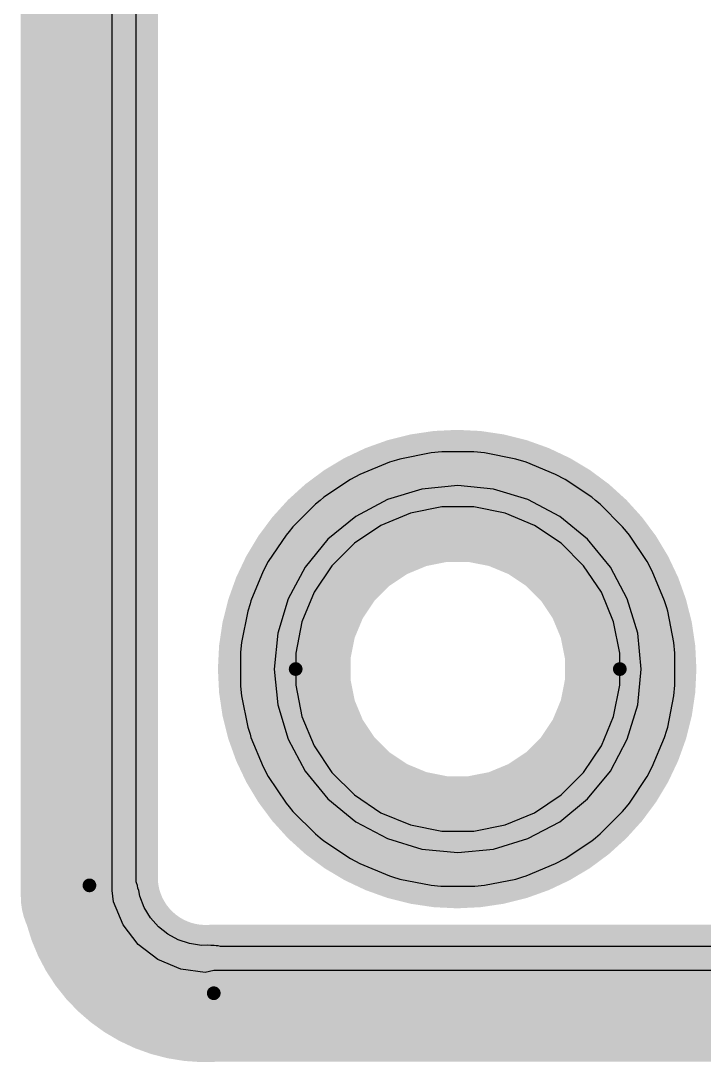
# Model space of a CAD drawing. Header units: inches. Extents: x -0.16 to 1.47, y -0.24 to 2.31.
# Drawn here: x -0.1592 to 0.0898, y -0.1432 to 0.2362 of the extents above; entities that cross this region are included whole.
import ezdxf

# ---------------------------------------------------------------- set-up
doc = ezdxf.new("R2010")
doc.units = ezdxf.units.IN
doc.header["$MEASUREMENT"] = 0
for name, color, linetype in [('Bottom Layer', 5, 'Continuous'), ('Bottom Overlay', 54, 'Continuous'), ('GND', 76, 'Continuous'), ('Keep-Out Layer', 6, 'Continuous'), ('Multi-Layer', 9, 'Continuous'), ('POWER', 16, 'Continuous'), ('Top Layer', 1, 'Continuous'), ('Top Overlay', 2, 'Continuous')]:
    doc.layers.add(name, color=color, linetype=linetype)

msp = doc.modelspace()

# ---------------------------------------------------------------- linework, layer by layer
at = {"layer": 'Bottom Layer'}
for p, q in [((-0.12597, -0.0807), (-0.12597, 2.06026)), ((-0.01305, 0.06559), (-0.02559, 0.06179)), ((0, 0.06688), (-0.01305, 0.06559)), ((0.01305, 0.06559), (0, 0.06688)), ((0.02559, 0.06179), (0.01305, 0.06559)), ((-0.02559, 0.06179), (-0.03715, 0.05561)), ((0.03715, 0.05561), (0.02559, 0.06179)), ((-0.03715, 0.05561), (-0.04729, 0.04729)), ((0.04729, 0.04729), (0.03715, 0.05561)), ((-0.04729, 0.04729), (-0.05561, 0.03715)), ((0.05561, 0.03715), (0.04729, 0.04729)), ((-0.05561, 0.03715), (-0.06179, 0.02559)), ((0.06179, 0.02559), (0.05561, 0.03715)), ((-0.06179, 0.02559), (-0.06559, 0.01305)), ((0.06559, 0.01305), (0.06179, 0.02559)), ((-0.06559, 0.01305), (-0.06688, 0)), ((0.06688, 0), (0.06559, 0.01305)), ((-0.06688, 0), (-0.06559, -0.01305)), ((0.06559, -0.01305), (0.06688, 0)), ((-0.06559, -0.01305), (-0.06179, -0.02559)), ((0.06179, -0.02559), (0.06559, -0.01305)), ((-0.06179, -0.02559), (-0.05561, -0.03715)), ((0.05561, -0.03715), (0.06179, -0.02559)), ((-0.05561, -0.03715), (-0.04729, -0.04729)), ((0.04729, -0.04729), (0.05561, -0.03715)), ((-0.04729, -0.04729), (-0.03715, -0.05561)), ((0.03715, -0.05561), (0.04729, -0.04729)), ((-0.03715, -0.05561), (-0.02559, -0.06179)), ((0.02559, -0.06179), (0.03715, -0.05561)), ((-0.02559, -0.06179), (-0.01305, -0.06559)), ((0.01305, -0.06559), (0.02559, -0.06179)), ((-0.01305, -0.06559), (0, -0.06688)), ((0, -0.06688), (0.01305, -0.06559)), ((-0.12543, -0.0848), (-0.12597, -0.0807)), ((-0.12197, -0.09317), (-0.12543, -0.0848)), ((-0.11645, -0.10036), (-0.12197, -0.09317)), ((-0.10926, -0.10587), (-0.11645, -0.10036)), ((-0.10089, -0.10934), (-0.10926, -0.10587)), ((-0.09205, -0.11051), (-0.10089, -0.10934)), ((-0.08891, -0.10988), (-0.09205, -0.11051)), ((1.23619, -0.10988), (-0.08891, -0.10988))]:
    msp.add_line(p, q, dxfattribs=at)
at = {"layer": 'Bottom Overlay', "const_width": 0.05}
for points in [[(-0.13421, -0.08202), (-0.13421, 2.07388)], [(-0.13421, -0.08202), (-0.13421, 2.07388)], [(-0.08891, -0.11812), (1.23619, -0.11812)], [(-0.08891, -0.11812), (1.23619, -0.11812)]]:
    msp.add_lwpolyline(points, dxfattribs=at)
at = {"layer": 'Bottom Overlay'}
for points, const_width in [([(0.07947, -0.00001, 1), (-0.07989, -0.00001, 1)], 0.015), ([(-0.08364, -0.00001, 1), (-0.07614, -0.00001, 1)], 0.0075), ([(0.07572, -0.00001, 1), (0.08322, -0.00001, 1)], 0.0075), ([(-0.14671, -0.07884, 1), (-0.12171, -0.07884, 1)], 0.025), ([(-0.14671, -0.07884, 1), (-0.12171, -0.07884, 1)], 0.025), ([(-0.14671, -0.08202, 1), (-0.12171, -0.08202, 1)], 0.025), ([(-0.14671, -0.08202, 1), (-0.12171, -0.08202, 1)], 0.025), ([(-0.10141, -0.11812, 1), (-0.07641, -0.11812, 1)], 0.025), ([(-0.10141, -0.11812, 1), (-0.07641, -0.11812, 1)], 0.025), ([(-0.10141, -0.11814, 1), (-0.07641, -0.11814, 1)], 0.025), ([(-0.10141, -0.11814, 1), (-0.07641, -0.11814, 1)], 0.025)]:
    msp.add_lwpolyline(points, format="xyb", close=True, dxfattribs=dict(at, const_width=const_width))
at = {"layer": 'Bottom Overlay', "const_width": 0.05}
msp.add_lwpolyline([(-0.08891, -0.11814, -0.414214), (-0.13421, -0.07884)], format="xyb", dxfattribs=at)
msp.add_lwpolyline([(-0.08891, -0.11814, -0.414214), (-0.13421, -0.07884)], format="xyb", dxfattribs=at)
at = {"layer": 'GND'}
for p, q in [((-0.11721, -0.07753), (-0.11721, 2.0721)), ((-0.02229, 0.07615), (-0.02492, 0.07535)), ((-0.02115, 0.0765), (-0.02229, 0.07615)), ((-0.00974, 0.07877), (-0.02115, 0.0765)), ((-0.00582, 0.07915), (-0.00974, 0.07877)), ((0.00582, 0.07915), (-0.00582, 0.07915)), ((-0.00582, 0.07915), (-0.00582, 0.07915)), ((-0.00582, 0.07915), (-0.00582, 0.07915)), ((0.00974, 0.07877), (0.00582, 0.07915)), ((0.00582, 0.07915), (0.00582, 0.07915)), ((0.00582, 0.07915), (0.00582, 0.07915)), ((0.02115, 0.0765), (0.00974, 0.07877)), ((0.02492, 0.07535), (0.02115, 0.0765)), ((-0.02492, 0.07535), (-0.03566, 0.0709)), ((0.03566, 0.0709), (0.02492, 0.07535)), ((-0.03914, 0.06904), (-0.04881, 0.06258)), ((-0.03566, 0.0709), (-0.03914, 0.06904)), ((0.03914, 0.06904), (0.03566, 0.0709)), ((0.04881, 0.06258), (0.03914, 0.06904)), ((-0.05018, 0.06145), (-0.05186, 0.06008)), ((-0.04881, 0.06258), (-0.05018, 0.06145)), ((0.05018, 0.06145), (0.04881, 0.06258)), ((0.05186, 0.06008), (0.05018, 0.06145)), ((-0.05186, 0.06008), (-0.06008, 0.05186)), ((0.06008, 0.05186), (0.05186, 0.06008)), ((-0.06145, 0.05018), (-0.06258, 0.04881)), ((-0.06008, 0.05186), (-0.06145, 0.05018)), ((0.06145, 0.05018), (0.06008, 0.05186)), ((0.06258, 0.04881), (0.06145, 0.05018)), ((-0.06258, 0.04881), (-0.06904, 0.03914)), ((0.06904, 0.03914), (0.06258, 0.04881)), ((-0.06904, 0.03914), (-0.0709, 0.03566)), ((0.0709, 0.03566), (0.06904, 0.03914)), ((-0.0709, 0.03566), (-0.07535, 0.02492)), ((0.07535, 0.02492), (0.0709, 0.03566)), ((-0.0757, 0.02377), (-0.0765, 0.02115)), ((-0.07535, 0.02492), (-0.0757, 0.02377)), ((0.07615, 0.02229), (0.07535, 0.02492)), ((-0.0765, 0.02115), (-0.07877, 0.00974)), ((0.0765, 0.02115), (0.07615, 0.02229)), ((0.07877, 0.00974), (0.0765, 0.02115)), ((-0.07877, 0.00974), (-0.07911, 0.0062)), ((0.07915, 0.00582), (0.07877, 0.00974)), ((-0.07911, 0.0062), (-0.07915, 0.00582)), ((-0.07915, 0.00582), (-0.07915, 0)), ((0.07915, 0), (0.07915, 0.00582)), ((0.07915, 0.00582), (0.07915, 0.00582)), ((0.07915, 0.00582), (0.07915, 0.00582)), ((-0.07915, 0), (-0.07915, -0.00582)), ((0.07915, -0.00582), (0.07915, 0)), ((-0.07915, -0.00582), (-0.07911, -0.0062)), ((-0.07911, -0.0062), (-0.07877, -0.00974)), ((0.07877, -0.00974), (0.07915, -0.00582)), ((0.07915, -0.00582), (0.07915, -0.00582)), ((0.07915, -0.00582), (0.07915, -0.00582)), ((-0.07877, -0.00974), (-0.0765, -0.02115)), ((0.0765, -0.02115), (0.07877, -0.00974)), ((-0.0765, -0.02115), (-0.0757, -0.02377)), ((0.07535, -0.02492), (0.07615, -0.02229)), ((0.07615, -0.02229), (0.0765, -0.02115)), ((-0.0757, -0.02377), (-0.07535, -0.02492)), ((-0.07535, -0.02492), (-0.0709, -0.03566)), ((0.0709, -0.03566), (0.07535, -0.02492)), ((-0.0709, -0.03566), (-0.06904, -0.03914)), ((0.06904, -0.03914), (0.0709, -0.03566)), ((-0.06904, -0.03914), (-0.06258, -0.04881)), ((0.06258, -0.04881), (0.06904, -0.03914)), ((-0.06258, -0.04881), (-0.06145, -0.05018)), ((0.06145, -0.05018), (0.06258, -0.04881)), ((-0.06145, -0.05018), (-0.06008, -0.05186)), ((-0.06008, -0.05186), (-0.05186, -0.06008)), ((0.05186, -0.06008), (0.06008, -0.05186)), ((0.06008, -0.05186), (0.06145, -0.05018)), ((-0.05186, -0.06008), (-0.05018, -0.06145)), ((0.05018, -0.06145), (0.05186, -0.06008)), ((-0.05018, -0.06145), (-0.04881, -0.06258)), ((-0.04881, -0.06258), (-0.03914, -0.06904)), ((0.03914, -0.06904), (0.04881, -0.06258)), ((0.04881, -0.06258), (0.05018, -0.06145)), ((-0.03914, -0.06904), (-0.03566, -0.0709)), ((-0.03566, -0.0709), (-0.02492, -0.07535)), ((0.02492, -0.07535), (0.03566, -0.0709)), ((0.03566, -0.0709), (0.03914, -0.06904)), ((-0.02492, -0.07535), (-0.02377, -0.0757)), ((-0.02377, -0.0757), (-0.02115, -0.0765)), ((0.02115, -0.0765), (0.02377, -0.0757)), ((0.02377, -0.0757), (0.02492, -0.07535)), ((-0.11709, -0.0779), (-0.11721, -0.07753)), ((-0.11669, -0.0789), (-0.11709, -0.0779)), ((-0.11652, -0.07979), (-0.11669, -0.0789)), ((-0.02115, -0.0765), (-0.00974, -0.07877)), ((-0.00974, -0.07877), (-0.0062, -0.07911)), ((-0.0062, -0.07911), (-0.00582, -0.07915)), ((-0.00582, -0.07915), (0.00582, -0.07915)), ((0.00582, -0.07915), (0.0062, -0.07911)), ((0.0062, -0.07911), (0.00974, -0.07877)), ((0.00974, -0.07877), (0.02115, -0.0765)), ((-0.11626, -0.08065), (-0.11652, -0.07979)), ((-0.11584, -0.0828), (-0.11626, -0.08065)), ((-0.11425, -0.08687), (-0.11584, -0.0828)), ((-0.11198, -0.0906), (-0.11425, -0.08687)), ((-0.10909, -0.09388), (-0.11198, -0.0906)), ((-0.10567, -0.0966), (-0.10909, -0.09388)), ((-0.10183, -0.09868), (-0.10567, -0.0966)), ((-0.09769, -0.10006), (-0.10183, -0.09868)), ((-0.09336, -0.1007), (-0.09769, -0.10006)), ((-0.09118, -0.10063), (-0.09336, -0.1007)), ((-0.08998, -0.10072), (-0.09118, -0.10063)), ((-0.08878, -0.10071), (-0.08998, -0.10072)), ((-0.08802, -0.10085), (-0.08878, -0.10071)), ((-0.08725, -0.1009), (-0.08802, -0.10085)), ((-0.08646, -0.10112), (-0.08725, -0.1009)), ((1.23235, -0.10112), (-0.08646, -0.10112))]:
    msp.add_line(p, q, dxfattribs=at)
at = {"layer": 'GND', "const_width": 0.04}
for points in [[(-0.13731, -0.08202), (-0.13731, 2.07388)], [(-0.02797, 0.05233), (-0.01723, 0.05679)], [(-0.01723, 0.05679), (-0.00582, 0.05906)], [(-0.00582, 0.05906), (0.00582, 0.05906)], [(0.00582, 0.05906), (0.01723, 0.05679)], [(0.01723, 0.05679), (0.02797, 0.05233)], [(-0.03765, 0.04587), (-0.02797, 0.05233)], [(0.02797, 0.05233), (0.03765, 0.04587)], [(-0.04587, 0.03765), (-0.03765, 0.04587)], [(0.03765, 0.04587), (0.04587, 0.03765)], [(-0.05233, 0.02797), (-0.04587, 0.03765)], [(0.04587, 0.03765), (0.05233, 0.02797)], [(-0.05679, 0.01723), (-0.05233, 0.02797)], [(0.05233, 0.02797), (0.05679, 0.01723)], [(-0.05906, 0.00582), (-0.05679, 0.01723)], [(0.05679, 0.01723), (0.05906, 0.00582)], [(-0.05906, 0), (-0.05906, 0.00582)], [(0.05906, 0), (0.05906, 0.00582)], [(-0.05906, -0.00582), (-0.05906, 0)], [(0.05906, -0.00582), (0.05906, 0)], [(-0.05906, -0.00582), (-0.05679, -0.01723)], [(0.05679, -0.01723), (0.05906, -0.00582)], [(-0.05679, -0.01723), (-0.05233, -0.02797)], [(0.05233, -0.02797), (0.05679, -0.01723)], [(-0.05233, -0.02797), (-0.04587, -0.03765)], [(0.04587, -0.03765), (0.05233, -0.02797)], [(-0.04587, -0.03765), (-0.03765, -0.04587)], [(0.03765, -0.04587), (0.04587, -0.03765)], [(-0.03765, -0.04587), (-0.02797, -0.05233)], [(0.02797, -0.05233), (0.03765, -0.04587)], [(-0.02797, -0.05233), (-0.01723, -0.05679)], [(0.01723, -0.05679), (0.02797, -0.05233)], [(-0.01723, -0.05679), (-0.00582, -0.05906)], [(0.00582, -0.05906), (0.01723, -0.05679)], [(-0.00582, -0.05906), (0.00582, -0.05906)], [(-0.13731, -0.08202), (-0.13597, -0.08456)], [(-0.13597, -0.08456), (-0.1352, -0.08844)], [(-0.1352, -0.08844), (-0.13233, -0.09581)], [(-0.13233, -0.09581), (-0.12822, -0.10256)], [(-0.12822, -0.10256), (-0.12299, -0.10849)], [(-0.12299, -0.10849), (-0.11681, -0.11342)], [(-0.11681, -0.11342), (-0.10986, -0.11719)], [(-0.10986, -0.11719), (-0.10236, -0.11969)], [(-0.10236, -0.11969), (-0.09454, -0.12084)], [(-0.09454, -0.12084), (-0.09059, -0.12072)], [(-0.09059, -0.12072), (-0.08891, -0.12122)], [(-0.08891, -0.12122), (1.23619, -0.12122)]]:
    msp.add_lwpolyline(points, dxfattribs=at)
at = {"layer": 'GND', "const_width": 0.02}
for points in [[(-0.02723, 0.05679, 1), (-0.00723, 0.05679, 1)], [(-0.02723, 0.05679, 1), (-0.00723, 0.05679, 1)], [(-0.01582, 0.05906, 1), (0.00418, 0.05906, 1)], [(-0.01582, 0.05906, 1), (0.00418, 0.05906, 1)], [(-0.00418, 0.05906, 1), (0.01582, 0.05906, 1)], [(-0.00418, 0.05906, 1), (0.01582, 0.05906, 1)], [(0.00723, 0.05679, 1), (0.02723, 0.05679, 1)], [(0.00723, 0.05679, 1), (0.02723, 0.05679, 1)], [(-0.03797, 0.05233, 1), (-0.01797, 0.05233, 1)], [(-0.03797, 0.05233, 1), (-0.01797, 0.05233, 1)], [(0.01797, 0.05233, 1), (0.03797, 0.05233, 1)], [(0.01797, 0.05233, 1), (0.03797, 0.05233, 1)], [(-0.04765, 0.04587, 1), (-0.02765, 0.04587, 1)], [(-0.04765, 0.04587, 1), (-0.02765, 0.04587, 1)], [(0.02765, 0.04587, 1), (0.04765, 0.04587, 1)], [(0.02765, 0.04587, 1), (0.04765, 0.04587, 1)], [(-0.05587, 0.03765, 1), (-0.03587, 0.03765, 1)], [(-0.05587, 0.03765, 1), (-0.03587, 0.03765, 1)], [(0.03587, 0.03765, 1), (0.05587, 0.03765, 1)], [(0.03587, 0.03765, 1), (0.05587, 0.03765, 1)], [(-0.06233, 0.02797, 1), (-0.04233, 0.02797, 1)], [(-0.06233, 0.02797, 1), (-0.04233, 0.02797, 1)], [(0.04233, 0.02797, 1), (0.06233, 0.02797, 1)], [(0.04233, 0.02797, 1), (0.06233, 0.02797, 1)], [(-0.06679, 0.01723, 1), (-0.04679, 0.01723, 1)], [(-0.06679, 0.01723, 1), (-0.04679, 0.01723, 1)], [(0.04679, 0.01723, 1), (0.06679, 0.01723, 1)], [(0.04679, 0.01723, 1), (0.06679, 0.01723, 1)], [(-0.06906, 0.00582, 1), (-0.04906, 0.00582, 1)], [(-0.06906, 0.00582, 1), (-0.04906, 0.00582, 1)], [(0.04906, 0.00582, 1), (0.06906, 0.00582, 1)], [(0.04906, 0.00582, 1), (0.06906, 0.00582, 1)], [(-0.06906, 0, 1), (-0.04906, 0, 1)], [(-0.06906, 0, 1), (-0.04906, 0, 1)], [(0.04906, 0, 1), (0.06906, 0, 1)], [(0.04906, 0, 1), (0.06906, 0, 1)], [(-0.06906, -0.00582, 1), (-0.04906, -0.00582, 1)], [(-0.06906, -0.00582, 1), (-0.04906, -0.00582, 1)], [(0.04906, -0.00582, 1), (0.06906, -0.00582, 1)], [(0.04906, -0.00582, 1), (0.06906, -0.00582, 1)], [(-0.06679, -0.01723, 1), (-0.04679, -0.01723, 1)], [(-0.06679, -0.01723, 1), (-0.04679, -0.01723, 1)], [(0.04679, -0.01723, 1), (0.06679, -0.01723, 1)], [(0.04679, -0.01723, 1), (0.06679, -0.01723, 1)], [(-0.06233, -0.02797, 1), (-0.04233, -0.02797, 1)], [(-0.06233, -0.02797, 1), (-0.04233, -0.02797, 1)], [(0.04233, -0.02797, 1), (0.06233, -0.02797, 1)], [(0.04233, -0.02797, 1), (0.06233, -0.02797, 1)], [(-0.05587, -0.03765, 1), (-0.03587, -0.03765, 1)], [(-0.05587, -0.03765, 1), (-0.03587, -0.03765, 1)], [(0.03587, -0.03765, 1), (0.05587, -0.03765, 1)], [(0.03587, -0.03765, 1), (0.05587, -0.03765, 1)], [(-0.04765, -0.04587, 1), (-0.02765, -0.04587, 1)], [(-0.04765, -0.04587, 1), (-0.02765, -0.04587, 1)], [(0.02765, -0.04587, 1), (0.04765, -0.04587, 1)], [(0.02765, -0.04587, 1), (0.04765, -0.04587, 1)], [(-0.03797, -0.05233, 1), (-0.01797, -0.05233, 1)], [(-0.03797, -0.05233, 1), (-0.01797, -0.05233, 1)], [(0.01797, -0.05233, 1), (0.03797, -0.05233, 1)], [(0.01797, -0.05233, 1), (0.03797, -0.05233, 1)], [(-0.02723, -0.05679, 1), (-0.00723, -0.05679, 1)], [(-0.02723, -0.05679, 1), (-0.00723, -0.05679, 1)], [(0.00723, -0.05679, 1), (0.02723, -0.05679, 1)], [(0.00723, -0.05679, 1), (0.02723, -0.05679, 1)], [(-0.01582, -0.05906, 1), (0.00418, -0.05906, 1)], [(-0.01582, -0.05906, 1), (0.00418, -0.05906, 1)], [(-0.00418, -0.05906, 1), (0.01582, -0.05906, 1)], [(-0.00418, -0.05906, 1), (0.01582, -0.05906, 1)], [(-0.14731, -0.08202, 1), (-0.12731, -0.08202, 1)], [(-0.14731, -0.08202, 1), (-0.12731, -0.08202, 1)], [(-0.14597, -0.08456, 1), (-0.12597, -0.08456, 1)], [(-0.14597, -0.08456, 1), (-0.12597, -0.08456, 1)], [(-0.1452, -0.08844, 1), (-0.1252, -0.08844, 1)], [(-0.1452, -0.08844, 1), (-0.1252, -0.08844, 1)], [(-0.14233, -0.09581, 1), (-0.12233, -0.09581, 1)], [(-0.14233, -0.09581, 1), (-0.12233, -0.09581, 1)], [(-0.13822, -0.10256, 1), (-0.11822, -0.10256, 1)], [(-0.13822, -0.10256, 1), (-0.11822, -0.10256, 1)], [(-0.13299, -0.10849, 1), (-0.11299, -0.10849, 1)], [(-0.13299, -0.10849, 1), (-0.11299, -0.10849, 1)], [(-0.12681, -0.11342, 1), (-0.10681, -0.11342, 1)], [(-0.12681, -0.11342, 1), (-0.10681, -0.11342, 1)], [(-0.11986, -0.11719, 1), (-0.09986, -0.11719, 1)], [(-0.11986, -0.11719, 1), (-0.09986, -0.11719, 1)], [(-0.11236, -0.11969, 1), (-0.09236, -0.11969, 1)], [(-0.11236, -0.11969, 1), (-0.09236, -0.11969, 1)], [(-0.10454, -0.12084, 1), (-0.08454, -0.12084, 1)], [(-0.10454, -0.12084, 1), (-0.08454, -0.12084, 1)], [(-0.10059, -0.12072, 1), (-0.08059, -0.12072, 1)], [(-0.10059, -0.12072, 1), (-0.08059, -0.12072, 1)], [(-0.09891, -0.12122, 1), (-0.07891, -0.12122, 1)], [(-0.09891, -0.12122, 1), (-0.07891, -0.12122, 1)]]:
    msp.add_lwpolyline(points, format="xyb", close=True, dxfattribs=at)
at = {"layer": 'Keep-Out Layer', "const_width": 0.00616}
for points in [[(-0.13421, -0.08202), (-0.13421, 2.07388)], [(-0.08891, -0.11812), (1.23619, -0.11812)]]:
    msp.add_lwpolyline(points, dxfattribs=at)
at = {"layer": 'Keep-Out Layer'}
for points, const_width in [([(0.05906, 0, 1), (-0.05906, 0, 1)], 0.005), ([(-0.06031, 0, 1), (-0.05781, 0, 1)], 0.0025), ([(0.05781, 0, 1), (0.06031, 0, 1)], 0.0025), ([(-0.13575, -0.08202, 1), (-0.13267, -0.08202, 1)], 0.00308), ([(-0.13546, -0.07882, 1), (-0.13296, -0.07882, 1)], 0.0025), ([(-0.09045, -0.11812, 1), (-0.08737, -0.11812, 1)], 0.00308), ([(-0.09016, -0.11812, 1), (-0.08766, -0.11812, 1)], 0.0025)]:
    msp.add_lwpolyline(points, format="xyb", close=True, dxfattribs=dict(at, const_width=const_width))
at = {"layer": 'Keep-Out Layer', "const_width": 0.005}
msp.add_lwpolyline([(-0.08891, -0.11812, -0.414214), (-0.13421, -0.07882)], format="xyb", dxfattribs=at)
at = {"layer": 'Multi-Layer'}
for p, q in [((-0.00582, 0.05906), (-0.01723, 0.05679)), ((0, 0.05906), (-0.00582, 0.05906)), ((0.00582, 0.05906), (0, 0.05906)), ((0.01723, 0.05679), (0.00582, 0.05906)), ((-0.01723, 0.05679), (-0.02797, 0.05233)), ((0.02797, 0.05233), (0.01723, 0.05679)), ((-0.02797, 0.05233), (-0.03765, 0.04587)), ((0.03765, 0.04587), (0.02797, 0.05233)), ((-0.03765, 0.04587), (-0.04587, 0.03765)), ((0.04587, 0.03765), (0.03765, 0.04587)), ((-0.04587, 0.03765), (-0.05233, 0.02797)), ((0.05233, 0.02797), (0.04587, 0.03765)), ((-0.05233, 0.02797), (-0.05679, 0.01723)), ((0.05679, 0.01723), (0.05233, 0.02797)), ((-0.05679, 0.01723), (-0.05906, 0.00582)), ((0.05906, 0.00582), (0.05679, 0.01723)), ((-0.05906, 0.00582), (-0.05906, 0)), ((0.05906, 0), (0.05906, 0.00582)), ((-0.05906, 0), (-0.05906, 0)), ((-0.05906, 0), (-0.05906, -0.00582)), ((0.05906, -0.00582), (0.05906, 0)), ((-0.05906, -0.00582), (-0.05679, -0.01723)), ((0.05679, -0.01723), (0.05906, -0.00582)), ((-0.05679, -0.01723), (-0.05233, -0.02797)), ((0.05233, -0.02797), (0.05679, -0.01723)), ((-0.05233, -0.02797), (-0.04587, -0.03765)), ((0.04587, -0.03765), (0.05233, -0.02797)), ((-0.04587, -0.03765), (-0.03765, -0.04587)), ((0.03765, -0.04587), (0.04587, -0.03765)), ((-0.03765, -0.04587), (-0.02797, -0.05233)), ((0.02797, -0.05233), (0.03765, -0.04587)), ((-0.02797, -0.05233), (-0.01723, -0.05679)), ((0.01723, -0.05679), (0.02797, -0.05233)), ((-0.01723, -0.05679), (-0.00582, -0.05906)), ((0.00582, -0.05906), (0.01723, -0.05679)), ((-0.00582, -0.05906), (0, -0.05906)), ((0, -0.05906), (0.00582, -0.05906))]:
    msp.add_line(p, q, dxfattribs=at)
at = {"layer": 'POWER'}
for p, q in [((-0.11721, -0.07753), (-0.11721, 1.25571)), ((-0.02229, 0.07615), (-0.02492, 0.07535)), ((-0.02115, 0.0765), (-0.02229, 0.07615)), ((-0.00974, 0.07877), (-0.02115, 0.0765)), ((-0.00582, 0.07915), (-0.00974, 0.07877)), ((0.00582, 0.07915), (-0.00582, 0.07915)), ((-0.00582, 0.07915), (-0.00582, 0.07915)), ((-0.00582, 0.07915), (-0.00582, 0.07915)), ((0.00974, 0.07877), (0.00582, 0.07915)), ((0.00582, 0.07915), (0.00582, 0.07915)), ((0.00582, 0.07915), (0.00582, 0.07915)), ((0.02115, 0.0765), (0.00974, 0.07877)), ((0.02492, 0.07535), (0.02115, 0.0765)), ((-0.02492, 0.07535), (-0.03566, 0.0709)), ((0.03566, 0.0709), (0.02492, 0.07535)), ((-0.03914, 0.06904), (-0.04881, 0.06258)), ((-0.03566, 0.0709), (-0.03914, 0.06904)), ((0.03914, 0.06904), (0.03566, 0.0709)), ((0.04881, 0.06258), (0.03914, 0.06904)), ((-0.05018, 0.06145), (-0.05186, 0.06008)), ((-0.04881, 0.06258), (-0.05018, 0.06145)), ((0.05018, 0.06145), (0.04881, 0.06258)), ((0.05186, 0.06008), (0.05018, 0.06145)), ((-0.05186, 0.06008), (-0.06008, 0.05186)), ((0.06008, 0.05186), (0.05186, 0.06008)), ((-0.06145, 0.05018), (-0.06258, 0.04881)), ((-0.06008, 0.05186), (-0.06145, 0.05018)), ((0.06145, 0.05018), (0.06008, 0.05186)), ((0.06258, 0.04881), (0.06145, 0.05018)), ((-0.06258, 0.04881), (-0.06904, 0.03914)), ((0.06904, 0.03914), (0.06258, 0.04881)), ((-0.06904, 0.03914), (-0.0709, 0.03566)), ((0.0709, 0.03566), (0.06904, 0.03914)), ((-0.0709, 0.03566), (-0.07535, 0.02492)), ((0.07535, 0.02492), (0.0709, 0.03566)), ((-0.0757, 0.02377), (-0.0765, 0.02115)), ((-0.07535, 0.02492), (-0.0757, 0.02377)), ((0.07615, 0.02229), (0.07535, 0.02492)), ((-0.0765, 0.02115), (-0.07877, 0.00974)), ((0.0765, 0.02115), (0.07615, 0.02229)), ((0.07877, 0.00974), (0.0765, 0.02115)), ((-0.07877, 0.00974), (-0.07911, 0.0062)), ((0.07915, 0.00582), (0.07877, 0.00974)), ((-0.07911, 0.0062), (-0.07915, 0.00582)), ((-0.07915, 0.00582), (-0.07915, 0)), ((0.07915, 0), (0.07915, 0.00582)), ((0.07915, 0.00582), (0.07915, 0.00582)), ((0.07915, 0.00582), (0.07915, 0.00582)), ((-0.07915, 0), (-0.07915, -0.00582)), ((0.07915, -0.00582), (0.07915, 0)), ((-0.07915, -0.00582), (-0.07911, -0.0062)), ((-0.07911, -0.0062), (-0.07877, -0.00974)), ((0.07877, -0.00974), (0.07915, -0.00582)), ((0.07915, -0.00582), (0.07915, -0.00582)), ((0.07915, -0.00582), (0.07915, -0.00582)), ((-0.07877, -0.00974), (-0.0765, -0.02115)), ((0.0765, -0.02115), (0.07877, -0.00974)), ((-0.0765, -0.02115), (-0.0757, -0.02377)), ((0.07535, -0.02492), (0.07615, -0.02229)), ((0.07615, -0.02229), (0.0765, -0.02115)), ((-0.0757, -0.02377), (-0.07535, -0.02492)), ((-0.07535, -0.02492), (-0.0709, -0.03566)), ((0.0709, -0.03566), (0.07535, -0.02492)), ((-0.0709, -0.03566), (-0.06904, -0.03914)), ((0.06904, -0.03914), (0.0709, -0.03566)), ((-0.06904, -0.03914), (-0.06258, -0.04881)), ((0.06258, -0.04881), (0.06904, -0.03914)), ((-0.06258, -0.04881), (-0.06145, -0.05018)), ((0.06145, -0.05018), (0.06258, -0.04881)), ((-0.06145, -0.05018), (-0.06008, -0.05186)), ((-0.06008, -0.05186), (-0.05186, -0.06008)), ((0.05186, -0.06008), (0.06008, -0.05186)), ((0.06008, -0.05186), (0.06145, -0.05018)), ((-0.05186, -0.06008), (-0.05018, -0.06145)), ((0.05018, -0.06145), (0.05186, -0.06008)), ((-0.05018, -0.06145), (-0.04881, -0.06258)), ((-0.04881, -0.06258), (-0.03914, -0.06904)), ((0.03914, -0.06904), (0.04881, -0.06258)), ((0.04881, -0.06258), (0.05018, -0.06145)), ((-0.03914, -0.06904), (-0.03566, -0.0709)), ((-0.03566, -0.0709), (-0.02492, -0.07535)), ((0.02492, -0.07535), (0.03566, -0.0709)), ((0.03566, -0.0709), (0.03914, -0.06904)), ((-0.02492, -0.07535), (-0.02377, -0.0757)), ((-0.02377, -0.0757), (-0.02115, -0.0765)), ((0.02115, -0.0765), (0.02377, -0.0757)), ((0.02377, -0.0757), (0.02492, -0.07535)), ((-0.11709, -0.0779), (-0.11721, -0.07753)), ((-0.11669, -0.0789), (-0.11709, -0.0779)), ((-0.11652, -0.07979), (-0.11669, -0.0789)), ((-0.02115, -0.0765), (-0.00974, -0.07877)), ((-0.00974, -0.07877), (-0.0062, -0.07911)), ((-0.0062, -0.07911), (-0.00582, -0.07915)), ((-0.00582, -0.07915), (0.00582, -0.07915)), ((0.00582, -0.07915), (0.0062, -0.07911)), ((0.0062, -0.07911), (0.00974, -0.07877)), ((0.00974, -0.07877), (0.02115, -0.0765)), ((-0.11626, -0.08065), (-0.11652, -0.07979)), ((-0.11584, -0.0828), (-0.11626, -0.08065)), ((-0.11425, -0.08687), (-0.11584, -0.0828)), ((-0.11198, -0.0906), (-0.11425, -0.08687)), ((-0.10909, -0.09388), (-0.11198, -0.0906)), ((-0.10567, -0.0966), (-0.10909, -0.09388)), ((-0.10183, -0.09868), (-0.10567, -0.0966)), ((-0.09769, -0.10006), (-0.10183, -0.09868)), ((-0.09336, -0.1007), (-0.09769, -0.10006)), ((-0.09118, -0.10063), (-0.09336, -0.1007)), ((-0.08998, -0.10072), (-0.09118, -0.10063)), ((-0.08878, -0.10071), (-0.08998, -0.10072)), ((-0.08802, -0.10085), (-0.08878, -0.10071)), ((-0.08725, -0.1009), (-0.08802, -0.10085)), ((-0.08646, -0.10112), (-0.08725, -0.1009)), ((1.23235, -0.10112), (-0.08646, -0.10112))]:
    msp.add_line(p, q, dxfattribs=at)
at = {"layer": 'POWER', "const_width": 0.04}
for points in [[(-0.13731, -0.08202), (-0.13731, 2.07388)], [(-0.02797, 0.05233), (-0.01723, 0.05679)], [(-0.01723, 0.05679), (-0.00582, 0.05906)], [(-0.00582, 0.05906), (0.00582, 0.05906)], [(0.00582, 0.05906), (0.01723, 0.05679)], [(0.01723, 0.05679), (0.02797, 0.05233)], [(-0.03765, 0.04587), (-0.02797, 0.05233)], [(0.02797, 0.05233), (0.03765, 0.04587)], [(-0.04587, 0.03765), (-0.03765, 0.04587)], [(0.03765, 0.04587), (0.04587, 0.03765)], [(-0.05233, 0.02797), (-0.04587, 0.03765)], [(0.04587, 0.03765), (0.05233, 0.02797)], [(-0.05679, 0.01723), (-0.05233, 0.02797)], [(0.05233, 0.02797), (0.05679, 0.01723)], [(-0.05906, 0.00582), (-0.05679, 0.01723)], [(0.05679, 0.01723), (0.05906, 0.00582)], [(-0.05906, 0), (-0.05906, 0.00582)], [(0.05906, 0), (0.05906, 0.00582)], [(-0.05906, -0.00582), (-0.05906, 0)], [(0.05906, -0.00582), (0.05906, 0)], [(-0.05906, -0.00582), (-0.05679, -0.01723)], [(0.05679, -0.01723), (0.05906, -0.00582)], [(-0.05679, -0.01723), (-0.05233, -0.02797)], [(0.05233, -0.02797), (0.05679, -0.01723)], [(-0.05233, -0.02797), (-0.04587, -0.03765)], [(0.04587, -0.03765), (0.05233, -0.02797)], [(-0.04587, -0.03765), (-0.03765, -0.04587)], [(0.03765, -0.04587), (0.04587, -0.03765)], [(-0.03765, -0.04587), (-0.02797, -0.05233)], [(0.02797, -0.05233), (0.03765, -0.04587)], [(-0.02797, -0.05233), (-0.01723, -0.05679)], [(0.01723, -0.05679), (0.02797, -0.05233)], [(-0.01723, -0.05679), (-0.00582, -0.05906)], [(0.00582, -0.05906), (0.01723, -0.05679)], [(-0.00582, -0.05906), (0.00582, -0.05906)], [(-0.13731, -0.08202), (-0.13597, -0.08456)], [(-0.13597, -0.08456), (-0.1352, -0.08844)], [(-0.1352, -0.08844), (-0.13233, -0.09581)], [(-0.13233, -0.09581), (-0.12822, -0.10256)], [(-0.12822, -0.10256), (-0.12299, -0.10849)], [(-0.12299, -0.10849), (-0.11681, -0.11342)], [(-0.11681, -0.11342), (-0.10986, -0.11719)], [(-0.10986, -0.11719), (-0.10236, -0.11969)], [(-0.10236, -0.11969), (-0.09454, -0.12084)], [(-0.09454, -0.12084), (-0.09059, -0.12072)], [(-0.09059, -0.12072), (-0.08891, -0.12122)], [(-0.08891, -0.12122), (1.23619, -0.12122)]]:
    msp.add_lwpolyline(points, dxfattribs=at)
at = {"layer": 'POWER', "const_width": 0.02}
for points in [[(-0.02723, 0.05679, 1), (-0.00723, 0.05679, 1)], [(-0.02723, 0.05679, 1), (-0.00723, 0.05679, 1)], [(-0.01582, 0.05906, 1), (0.00418, 0.05906, 1)], [(-0.01582, 0.05906, 1), (0.00418, 0.05906, 1)], [(-0.00418, 0.05906, 1), (0.01582, 0.05906, 1)], [(-0.00418, 0.05906, 1), (0.01582, 0.05906, 1)], [(0.00723, 0.05679, 1), (0.02723, 0.05679, 1)], [(0.00723, 0.05679, 1), (0.02723, 0.05679, 1)], [(-0.03797, 0.05233, 1), (-0.01797, 0.05233, 1)], [(-0.03797, 0.05233, 1), (-0.01797, 0.05233, 1)], [(0.01797, 0.05233, 1), (0.03797, 0.05233, 1)], [(0.01797, 0.05233, 1), (0.03797, 0.05233, 1)], [(-0.04765, 0.04587, 1), (-0.02765, 0.04587, 1)], [(-0.04765, 0.04587, 1), (-0.02765, 0.04587, 1)], [(0.02765, 0.04587, 1), (0.04765, 0.04587, 1)], [(0.02765, 0.04587, 1), (0.04765, 0.04587, 1)], [(-0.05587, 0.03765, 1), (-0.03587, 0.03765, 1)], [(-0.05587, 0.03765, 1), (-0.03587, 0.03765, 1)], [(0.03587, 0.03765, 1), (0.05587, 0.03765, 1)], [(0.03587, 0.03765, 1), (0.05587, 0.03765, 1)], [(-0.06233, 0.02797, 1), (-0.04233, 0.02797, 1)], [(-0.06233, 0.02797, 1), (-0.04233, 0.02797, 1)], [(0.04233, 0.02797, 1), (0.06233, 0.02797, 1)], [(0.04233, 0.02797, 1), (0.06233, 0.02797, 1)], [(-0.06679, 0.01723, 1), (-0.04679, 0.01723, 1)], [(-0.06679, 0.01723, 1), (-0.04679, 0.01723, 1)], [(0.04679, 0.01723, 1), (0.06679, 0.01723, 1)], [(0.04679, 0.01723, 1), (0.06679, 0.01723, 1)], [(-0.06906, 0.00582, 1), (-0.04906, 0.00582, 1)], [(-0.06906, 0.00582, 1), (-0.04906, 0.00582, 1)], [(0.04906, 0.00582, 1), (0.06906, 0.00582, 1)], [(0.04906, 0.00582, 1), (0.06906, 0.00582, 1)], [(-0.06906, 0, 1), (-0.04906, 0, 1)], [(-0.06906, 0, 1), (-0.04906, 0, 1)], [(0.04906, 0, 1), (0.06906, 0, 1)], [(0.04906, 0, 1), (0.06906, 0, 1)], [(-0.06906, -0.00582, 1), (-0.04906, -0.00582, 1)], [(-0.06906, -0.00582, 1), (-0.04906, -0.00582, 1)], [(0.04906, -0.00582, 1), (0.06906, -0.00582, 1)], [(0.04906, -0.00582, 1), (0.06906, -0.00582, 1)], [(-0.06679, -0.01723, 1), (-0.04679, -0.01723, 1)], [(-0.06679, -0.01723, 1), (-0.04679, -0.01723, 1)], [(0.04679, -0.01723, 1), (0.06679, -0.01723, 1)], [(0.04679, -0.01723, 1), (0.06679, -0.01723, 1)], [(-0.06233, -0.02797, 1), (-0.04233, -0.02797, 1)], [(-0.06233, -0.02797, 1), (-0.04233, -0.02797, 1)], [(0.04233, -0.02797, 1), (0.06233, -0.02797, 1)], [(0.04233, -0.02797, 1), (0.06233, -0.02797, 1)], [(-0.05587, -0.03765, 1), (-0.03587, -0.03765, 1)], [(-0.05587, -0.03765, 1), (-0.03587, -0.03765, 1)], [(0.03587, -0.03765, 1), (0.05587, -0.03765, 1)], [(0.03587, -0.03765, 1), (0.05587, -0.03765, 1)], [(-0.04765, -0.04587, 1), (-0.02765, -0.04587, 1)], [(-0.04765, -0.04587, 1), (-0.02765, -0.04587, 1)], [(0.02765, -0.04587, 1), (0.04765, -0.04587, 1)], [(0.02765, -0.04587, 1), (0.04765, -0.04587, 1)], [(-0.03797, -0.05233, 1), (-0.01797, -0.05233, 1)], [(-0.03797, -0.05233, 1), (-0.01797, -0.05233, 1)], [(0.01797, -0.05233, 1), (0.03797, -0.05233, 1)], [(0.01797, -0.05233, 1), (0.03797, -0.05233, 1)], [(-0.02723, -0.05679, 1), (-0.00723, -0.05679, 1)], [(-0.02723, -0.05679, 1), (-0.00723, -0.05679, 1)], [(0.00723, -0.05679, 1), (0.02723, -0.05679, 1)], [(0.00723, -0.05679, 1), (0.02723, -0.05679, 1)], [(-0.01582, -0.05906, 1), (0.00418, -0.05906, 1)], [(-0.01582, -0.05906, 1), (0.00418, -0.05906, 1)], [(-0.00418, -0.05906, 1), (0.01582, -0.05906, 1)], [(-0.00418, -0.05906, 1), (0.01582, -0.05906, 1)], [(-0.14731, -0.08202, 1), (-0.12731, -0.08202, 1)], [(-0.14731, -0.08202, 1), (-0.12731, -0.08202, 1)], [(-0.14597, -0.08456, 1), (-0.12597, -0.08456, 1)], [(-0.14597, -0.08456, 1), (-0.12597, -0.08456, 1)], [(-0.1452, -0.08844, 1), (-0.1252, -0.08844, 1)], [(-0.1452, -0.08844, 1), (-0.1252, -0.08844, 1)], [(-0.14233, -0.09581, 1), (-0.12233, -0.09581, 1)], [(-0.14233, -0.09581, 1), (-0.12233, -0.09581, 1)], [(-0.13822, -0.10256, 1), (-0.11822, -0.10256, 1)], [(-0.13822, -0.10256, 1), (-0.11822, -0.10256, 1)], [(-0.13299, -0.10849, 1), (-0.11299, -0.10849, 1)], [(-0.13299, -0.10849, 1), (-0.11299, -0.10849, 1)], [(-0.12681, -0.11342, 1), (-0.10681, -0.11342, 1)], [(-0.12681, -0.11342, 1), (-0.10681, -0.11342, 1)], [(-0.11986, -0.11719, 1), (-0.09986, -0.11719, 1)], [(-0.11986, -0.11719, 1), (-0.09986, -0.11719, 1)], [(-0.11236, -0.11969, 1), (-0.09236, -0.11969, 1)], [(-0.11236, -0.11969, 1), (-0.09236, -0.11969, 1)], [(-0.10454, -0.12084, 1), (-0.08454, -0.12084, 1)], [(-0.10454, -0.12084, 1), (-0.08454, -0.12084, 1)], [(-0.10059, -0.12072, 1), (-0.08059, -0.12072, 1)], [(-0.10059, -0.12072, 1), (-0.08059, -0.12072, 1)], [(-0.09891, -0.12122, 1), (-0.07891, -0.12122, 1)], [(-0.09891, -0.12122, 1), (-0.07891, -0.12122, 1)]]:
    msp.add_lwpolyline(points, format="xyb", close=True, dxfattribs=at)
at = {"layer": 'Top Layer'}
for p, q in [((-0.12597, -0.0807), (-0.12597, 2.06026)), ((-0.01305, 0.06559), (-0.02559, 0.06179)), ((0, 0.06688), (-0.01305, 0.06559)), ((0.01305, 0.06559), (0, 0.06688)), ((0.02559, 0.06179), (0.01305, 0.06559)), ((-0.02559, 0.06179), (-0.03715, 0.05561)), ((0.03715, 0.05561), (0.02559, 0.06179)), ((-0.03715, 0.05561), (-0.04729, 0.04729)), ((0.04729, 0.04729), (0.03715, 0.05561)), ((-0.04729, 0.04729), (-0.05561, 0.03715)), ((0.05561, 0.03715), (0.04729, 0.04729)), ((-0.05561, 0.03715), (-0.06179, 0.02559)), ((0.06179, 0.02559), (0.05561, 0.03715)), ((-0.06179, 0.02559), (-0.06559, 0.01305)), ((0.06559, 0.01305), (0.06179, 0.02559)), ((-0.06559, 0.01305), (-0.06688, 0)), ((0.06688, 0), (0.06559, 0.01305)), ((-0.06688, 0), (-0.06559, -0.01305)), ((0.06559, -0.01305), (0.06688, 0)), ((-0.06559, -0.01305), (-0.06179, -0.02559)), ((0.06179, -0.02559), (0.06559, -0.01305)), ((-0.06179, -0.02559), (-0.05561, -0.03715)), ((0.05561, -0.03715), (0.06179, -0.02559)), ((-0.05561, -0.03715), (-0.04729, -0.04729)), ((0.04729, -0.04729), (0.05561, -0.03715)), ((-0.04729, -0.04729), (-0.03715, -0.05561)), ((0.03715, -0.05561), (0.04729, -0.04729)), ((-0.03715, -0.05561), (-0.02559, -0.06179)), ((0.02559, -0.06179), (0.03715, -0.05561)), ((-0.02559, -0.06179), (-0.01305, -0.06559)), ((0.01305, -0.06559), (0.02559, -0.06179)), ((-0.01305, -0.06559), (0, -0.06688)), ((0, -0.06688), (0.01305, -0.06559)), ((-0.12543, -0.0848), (-0.12597, -0.0807)), ((-0.12197, -0.09317), (-0.12543, -0.0848)), ((-0.11645, -0.10036), (-0.12197, -0.09317)), ((-0.10926, -0.10587), (-0.11645, -0.10036)), ((-0.10089, -0.10934), (-0.10926, -0.10587)), ((-0.09205, -0.11051), (-0.10089, -0.10934)), ((-0.08891, -0.10988), (-0.09205, -0.11051)), ((1.23619, -0.10988), (-0.08891, -0.10988))]:
    msp.add_line(p, q, dxfattribs=at)
at = {"layer": 'Top Overlay', "const_width": 0.05}
for points in [[(-0.13421, -0.08302), (-0.13421, 2.07288)], [(-0.08891, -0.11812), (1.23619, -0.11812)]]:
    msp.add_lwpolyline(points, dxfattribs=at)
at = {"layer": 'Top Overlay'}
for points, const_width in [([(0.07947, -0.00001, 1), (-0.07989, -0.00001, 1)], 0.015), ([(-0.08364, -0.00001, 1), (-0.07614, -0.00001, 1)], 0.0075), ([(0.07572, -0.00001, 1), (0.08322, -0.00001, 1)], 0.0075), ([(-0.14671, -0.07884, 1), (-0.12171, -0.07884, 1)], 0.025), ([(-0.14671, -0.08302, 1), (-0.12171, -0.08302, 1)], 0.025), ([(-0.10141, -0.11812, 1), (-0.07641, -0.11812, 1)], 0.025), ([(-0.10141, -0.11814, 1), (-0.07641, -0.11814, 1)], 0.025)]:
    msp.add_lwpolyline(points, format="xyb", close=True, dxfattribs=dict(at, const_width=const_width))
at = {"layer": 'Top Overlay', "const_width": 0.05}
msp.add_lwpolyline([(-0.08891, -0.11814, -0.414214), (-0.13421, -0.07884)], format="xyb", dxfattribs=at)

doc.saveas('drawing.dxf')
